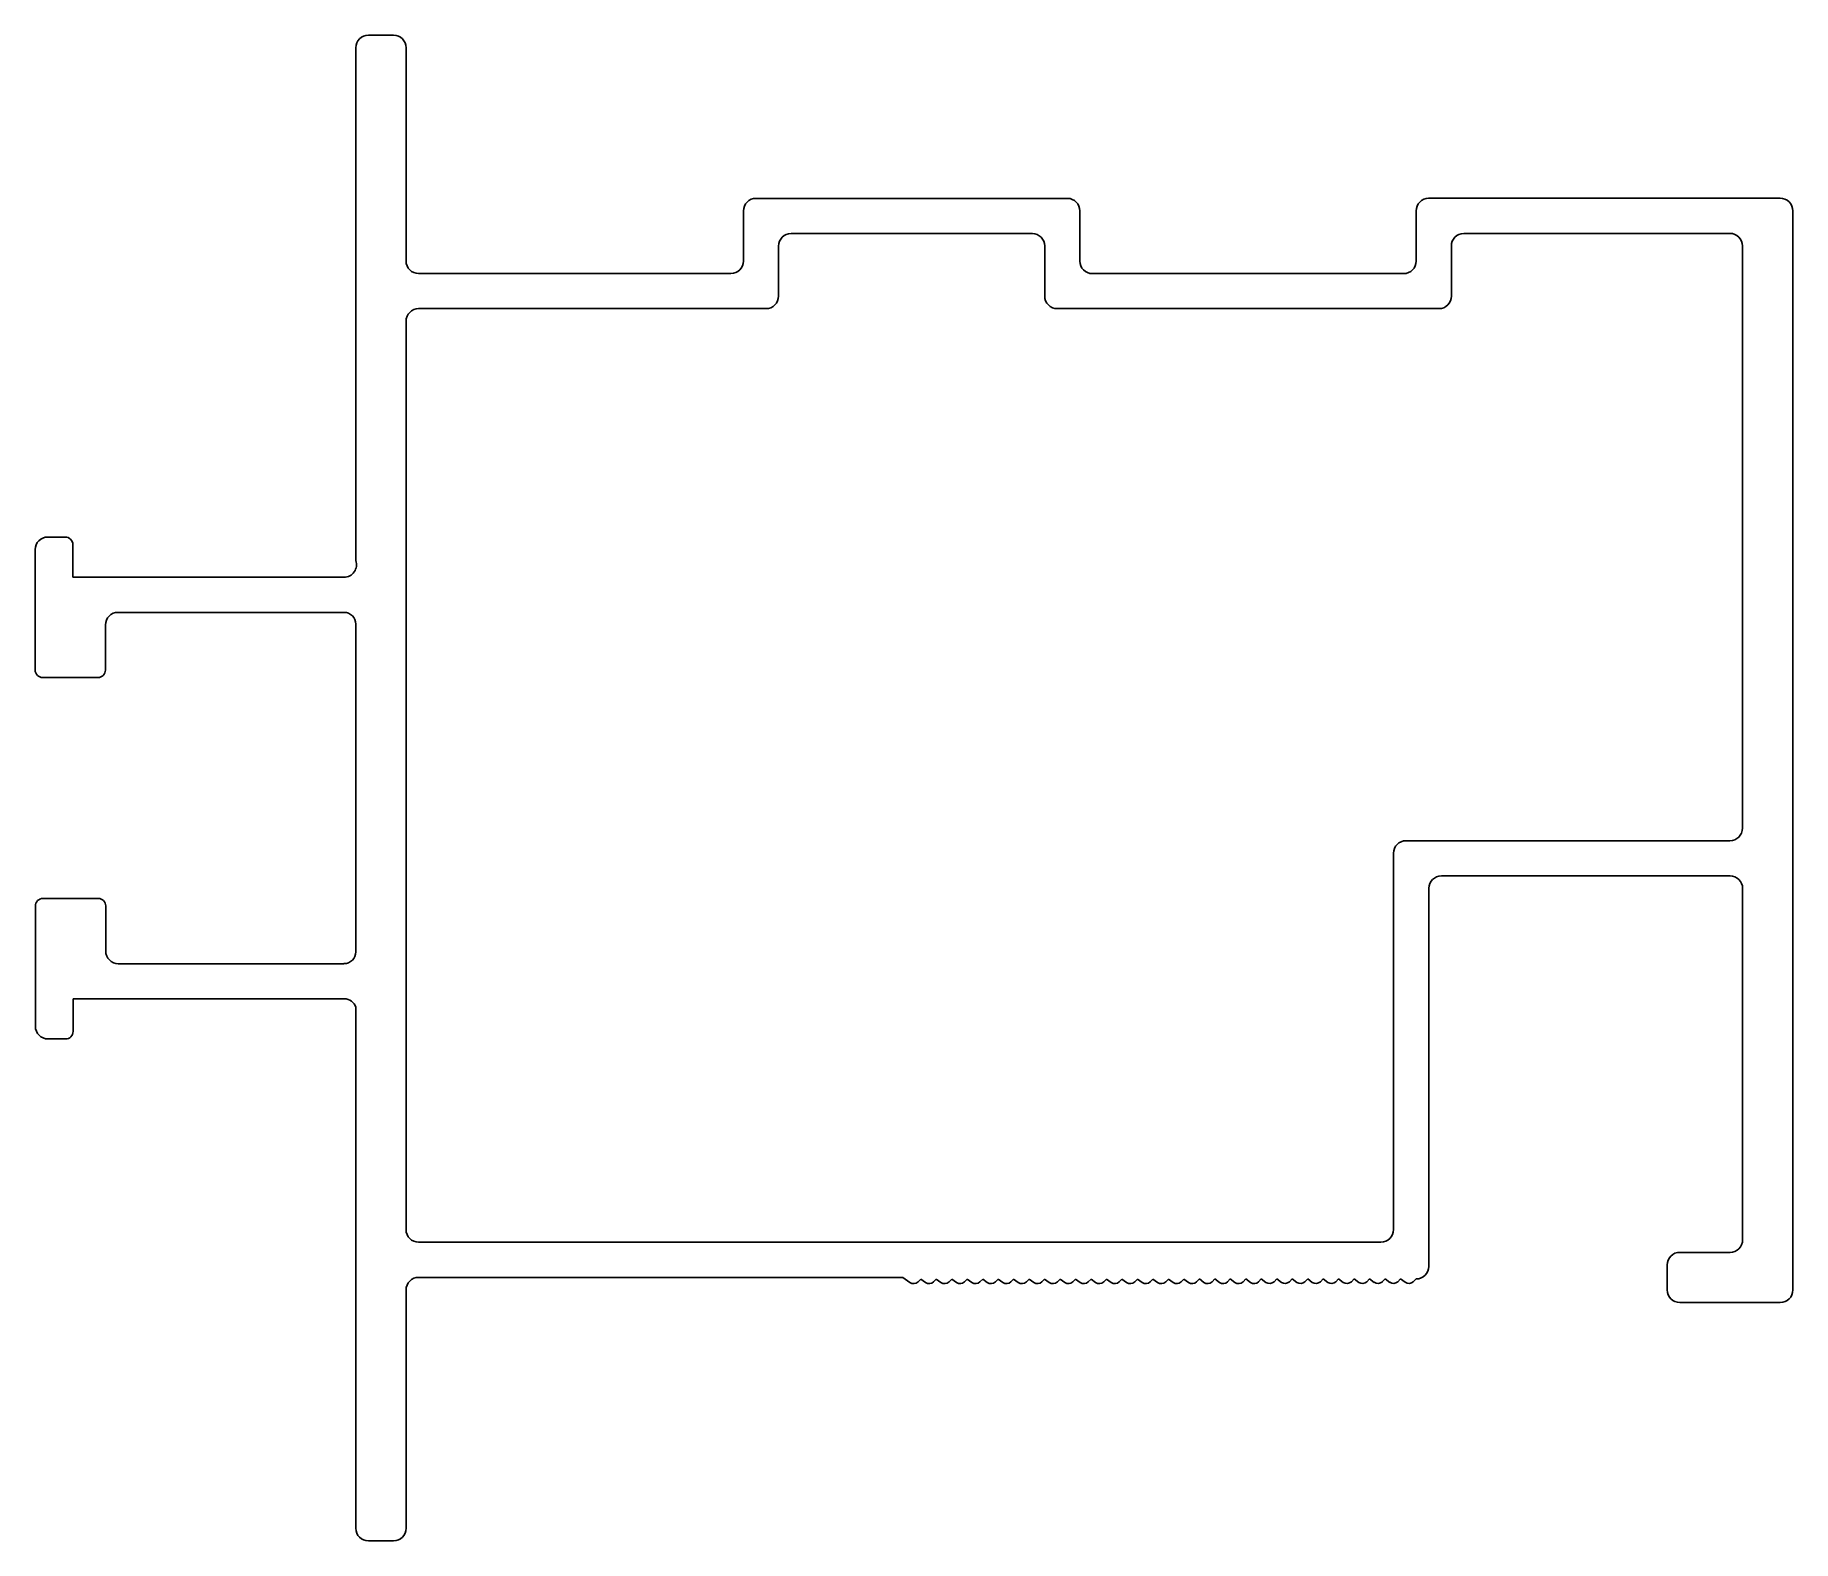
# Model space of a CAD drawing. Extents: x 1534.1 to 1604.1, y 2092.2 to 2152.2.
import ezdxf

# ---------------------------------------------------------------- set-up
doc = ezdxf.new("R2010")
doc.units = 0
doc.layers.get('0').update_dxf_attribs({"linetype": 'CONTINUOUS'})

msp = doc.modelspace()

# ---------------------------------------------------------------- linework, layer by layer
for p, q in [((1548.323, 2152.184), (1547.323, 2152.184)), ((1546.823, 2131.248), (1546.823, 2151.684)), ((1548.823, 2143.184), (1548.823, 2151.684)), ((1562.261, 2143.184), (1562.261, 2145.181)), ((1575.17, 2145.681), (1562.761, 2145.681)), ((1575.66, 2145.181), (1575.66, 2143.181)), ((1589.06, 2145.181), (1589.06, 2143.181)), ((1603.551, 2145.685), (1589.551, 2145.685)), ((1604.06, 2102.181), (1604.06, 2145.181)), ((1563.661, 2141.785), (1563.661, 2143.781)), ((1564.161, 2144.281), (1573.77, 2144.281)), ((1574.26, 2143.785), (1574.26, 2141.785)), ((1590.46, 2141.785), (1590.46, 2143.781)), ((1590.951, 2144.285), (1601.551, 2144.285)), ((1602.051, 2143.785), (1602.051, 2120.585)), ((1561.761, 2142.684), (1549.323, 2142.684)), ((1576.16, 2142.681), (1588.56, 2142.681)), ((1549.323, 2141.285), (1563.161, 2141.285)), ((1574.76, 2141.285), (1589.96, 2141.285)), ((1548.823, 2104.585), (1548.823, 2140.785)), ((1534.551, 2132.184), (1535.251, 2132.184)), ((1535.551, 2131.884), (1535.551, 2130.584)), ((1534.051, 2126.884), (1534.051, 2131.684)), ((1546.351, 2130.584), (1535.551, 2130.584)), ((1546.351, 2129.184), (1537.35, 2129.184)), ((1536.85, 2128.684), (1536.85, 2126.884)), ((1546.823, 2115.657), (1546.823, 2128.711)), ((1536.55, 2126.584), (1534.351, 2126.584)), ((1601.551, 2120.085), (1588.651, 2120.085)), ((1588.151, 2119.585), (1588.151, 2104.585)), ((1601.56, 2118.681), (1590.06, 2118.681)), ((1536.56, 2117.784), (1534.36, 2117.784)), ((1589.56, 2118.19), (1589.56, 2103.121)), ((1602.06, 2104.181), (1602.06, 2118.181)), ((1534.06, 2117.484), (1534.06, 2112.684)), ((1536.86, 2115.684), (1536.86, 2117.484)), ((1546.351, 2115.184), (1537.36, 2115.184)), ((1535.56, 2112.484), (1535.56, 2113.784)), ((1546.36, 2113.784), (1535.56, 2113.784)), ((1546.823, 2092.684), (1546.823, 2113.448)), ((1534.56, 2112.184), (1535.26, 2112.184)), ((1587.651, 2104.085), (1549.323, 2104.085)), ((1599.06, 2102.181), (1599.06, 2103.181)), ((1599.56, 2103.681), (1601.56, 2103.681)), ((1568.614, 2102.685), (1549.323, 2102.685)), ((1568.614, 2102.685), (1568.893, 2102.482)), ((1569.326, 2102.616), (1569.217, 2102.508)), ((1569.326, 2102.616), (1569.51, 2102.482)), ((1569.942, 2102.616), (1569.834, 2102.508)), ((1569.942, 2102.616), (1570.126, 2102.482)), ((1570.558, 2102.616), (1570.45, 2102.508)), ((1570.558, 2102.616), (1570.743, 2102.483)), ((1571.175, 2102.617), (1571.066, 2102.508)), ((1571.175, 2102.617), (1571.359, 2102.483)), ((1571.791, 2102.617), (1571.683, 2102.508)), ((1571.791, 2102.617), (1571.975, 2102.483)), ((1572.408, 2102.617), (1572.299, 2102.508)), ((1572.408, 2102.617), (1572.592, 2102.483)), ((1573.024, 2102.617), (1572.916, 2102.509)), ((1573.024, 2102.617), (1573.208, 2102.483)), ((1573.64, 2102.617), (1573.532, 2102.509)), ((1573.64, 2102.617), (1573.825, 2102.483)), ((1574.257, 2102.617), (1574.148, 2102.509)), ((1574.257, 2102.617), (1574.441, 2102.483)), ((1574.873, 2102.617), (1574.765, 2102.509)), ((1574.873, 2102.617), (1575.058, 2102.484)), ((1575.49, 2102.618), (1575.381, 2102.509)), ((1575.49, 2102.618), (1575.674, 2102.484)), ((1576.106, 2102.618), (1575.998, 2102.509)), ((1576.106, 2102.618), (1576.29, 2102.484)), ((1576.723, 2102.618), (1576.614, 2102.509)), ((1576.723, 2102.618), (1576.907, 2102.484)), ((1577.339, 2102.618), (1577.231, 2102.509)), ((1577.339, 2102.618), (1577.523, 2102.484)), ((1577.955, 2102.618), (1577.847, 2102.51)), ((1577.955, 2102.618), (1578.14, 2102.484)), ((1578.572, 2102.618), (1578.463, 2102.51)), ((1578.572, 2102.618), (1578.756, 2102.484)), ((1579.188, 2102.618), (1579.08, 2102.51)), ((1579.188, 2102.618), (1579.372, 2102.484)), ((1579.805, 2102.618), (1579.696, 2102.51)), ((1579.805, 2102.618), (1579.989, 2102.485)), ((1580.421, 2102.619), (1580.313, 2102.51)), ((1580.421, 2102.619), (1580.605, 2102.485)), ((1581.037, 2102.619), (1580.929, 2102.51)), ((1581.037, 2102.619), (1581.222, 2102.485)), ((1581.654, 2102.619), (1581.545, 2102.51)), ((1581.654, 2102.619), (1581.838, 2102.485)), ((1582.27, 2102.619), (1582.162, 2102.511)), ((1582.27, 2102.619), (1582.454, 2102.485)), ((1582.887, 2102.619), (1582.778, 2102.511)), ((1582.887, 2102.619), (1583.071, 2102.485)), ((1583.503, 2102.619), (1583.395, 2102.511)), ((1583.503, 2102.619), (1583.687, 2102.485)), ((1584.119, 2102.619), (1584.011, 2102.511)), ((1584.119, 2102.619), (1584.304, 2102.486)), ((1584.736, 2102.62), (1584.627, 2102.511)), ((1584.736, 2102.62), (1584.92, 2102.486)), ((1585.352, 2102.62), (1585.244, 2102.511)), ((1585.352, 2102.62), (1585.537, 2102.486)), ((1585.969, 2102.62), (1585.86, 2102.511)), ((1585.969, 2102.62), (1586.153, 2102.486)), ((1586.585, 2102.62), (1586.477, 2102.512)), ((1586.585, 2102.62), (1586.769, 2102.486)), ((1587.201, 2102.62), (1587.093, 2102.512)), ((1587.201, 2102.62), (1587.386, 2102.486)), ((1587.818, 2102.62), (1587.709, 2102.512)), ((1587.818, 2102.62), (1588.002, 2102.486)), ((1588.434, 2102.62), (1588.326, 2102.512)), ((1588.434, 2102.62), (1588.619, 2102.487)), ((1588.942, 2102.512), (1589.06, 2102.621)), ((1548.823, 2092.684), (1548.823, 2102.185)), ((1603.56, 2101.681), (1599.56, 2101.681)), ((1548.323, 2092.184), (1547.323, 2092.184))]:
    msp.add_line(p, q)
for centre, radius, start, end in [((1547.323, 2151.684), 0.5, 90, 180), ((1548.323, 2151.684), 0.5, 0, 90), ((1562.761, 2145.181), 0.5, 90, 180), ((1575.16, 2145.181), 0.5, 0, 88.84073), ((1589.56, 2145.185), 0.5, 91.00025, 180.4952), ((1603.56, 2145.185), 0.5, 359.50472, 91.00454), ((1564.161, 2143.781), 0.5, 90, 180), ((1573.76, 2143.781), 0.5, 0.48785, 88.8427), ((1590.96, 2143.785), 0.5, 91.04975, 180.49611), ((1601.551, 2143.785), 0.5, 0, 90), ((1549.323, 2143.184), 0.5, 180, 270), ((1561.761, 2143.184), 0.5, 270.00677, 360), ((1576.16, 2143.181), 0.5, 180, 270), ((1588.56, 2143.181), 0.5, 270, 0), ((1563.161, 2141.785), 0.5, 270, 360), ((1574.76, 2141.785), 0.5, 180, 270), ((1589.96, 2141.785), 0.5, 270, 0), ((1549.323, 2140.785), 0.5, 90, 180), ((1534.551, 2131.684), 0.5, 90, 180), ((1535.251, 2131.884), 0.3, 0, 90), ((1546.351, 2131.084), 0.5, 270.01342, 19.09739), ((1537.35, 2128.684), 0.5, 90, 180), ((1546.351, 2128.711), 0.472, 0, 90), ((1534.351, 2126.884), 0.3, 180, 270), ((1536.55, 2126.884), 0.3, 270, 0), ((1601.551, 2120.585), 0.5, 270, 360), ((1588.651, 2119.585), 0.5, 90, 180), ((1590.06, 2118.181), 0.5, 89.98044, 178.98412), ((1601.56, 2118.181), 0.5, 0, 90), ((1534.36, 2117.484), 0.3, 90, 180), ((1536.56, 2117.484), 0.3, 0, 90), ((1537.36, 2115.684), 0.5, 180, 270), ((1546.351, 2115.657), 0.472, 270, 0), ((1546.351, 2113.284), 0.5, 19.0869, 88.93558), ((1534.56, 2112.684), 0.5, 180, 270), ((1535.26, 2112.484), 0.3, 270, 0), ((1549.323, 2104.585), 0.5, 180, 270), ((1587.651, 2104.585), 0.5, 270, 360), ((1601.56, 2104.181), 0.5, 270, 360), ((1589.06, 2103.121), 0.5, 270.01261, 0.01261), ((1599.56, 2103.181), 0.5, 90, 180), ((1549.323, 2102.185), 0.5, 90, 180), ((1569.04, 2102.684), 0.25, 234.00349, 315.01261), ((1569.657, 2102.685), 0.25, 234.00349, 315.01261), ((1570.273, 2102.685), 0.25, 234.00349, 315.01261), ((1570.89, 2102.685), 0.25, 234.00349, 315.01261), ((1571.506, 2102.685), 0.25, 234.00349, 315.01261), ((1572.122, 2102.685), 0.25, 234.00349, 315.01261), ((1572.739, 2102.685), 0.25, 234.00349, 315.01261), ((1573.355, 2102.685), 0.25, 234.00349, 315.01261), ((1573.972, 2102.686), 0.25, 234.00349, 315.01261), ((1574.588, 2102.686), 0.25, 234.00349, 315.01261), ((1575.204, 2102.686), 0.25, 234.00349, 315.01261), ((1575.821, 2102.686), 0.25, 234.00349, 315.01261), ((1576.437, 2102.686), 0.25, 234.00349, 315.01261), ((1577.054, 2102.686), 0.25, 234.00349, 315.01261), ((1577.67, 2102.686), 0.25, 234.00349, 315.01261), ((1578.287, 2102.686), 0.25, 234.00349, 315.01261), ((1578.903, 2102.687), 0.25, 234.00349, 315.01261), ((1579.519, 2102.687), 0.25, 234.00349, 315.01261), ((1580.136, 2102.687), 0.25, 234.00349, 315.01261), ((1580.752, 2102.687), 0.25, 234.00349, 315.01261), ((1581.369, 2102.687), 0.25, 234.00349, 315.01261), ((1581.985, 2102.687), 0.25, 234.00349, 315.01261), ((1582.601, 2102.687), 0.25, 234.00349, 315.01261), ((1583.218, 2102.688), 0.25, 234.00349, 315.01261), ((1583.834, 2102.688), 0.25, 234.00349, 315.01261), ((1584.451, 2102.688), 0.25, 234.00349, 315.01261), ((1585.067, 2102.688), 0.25, 234.00349, 315.01261), ((1585.683, 2102.688), 0.25, 234.00349, 315.01261), ((1586.3, 2102.688), 0.25, 234.00349, 315.01261), ((1586.916, 2102.688), 0.25, 234.00349, 315.01261), ((1587.533, 2102.689), 0.25, 234.00349, 315.01261), ((1588.149, 2102.689), 0.25, 234.00349, 315.01261), ((1588.766, 2102.689), 0.25, 234.00349, 315.01261), ((1599.56, 2102.181), 0.5, 180, 270), ((1603.56, 2102.181), 0.5, 270, 360), ((1547.323, 2092.684), 0.5, 180, 270), ((1548.323, 2092.684), 0.5, 270, 0)]:
    msp.add_arc(centre, radius, start, end)

doc.saveas('drawing.dxf')
